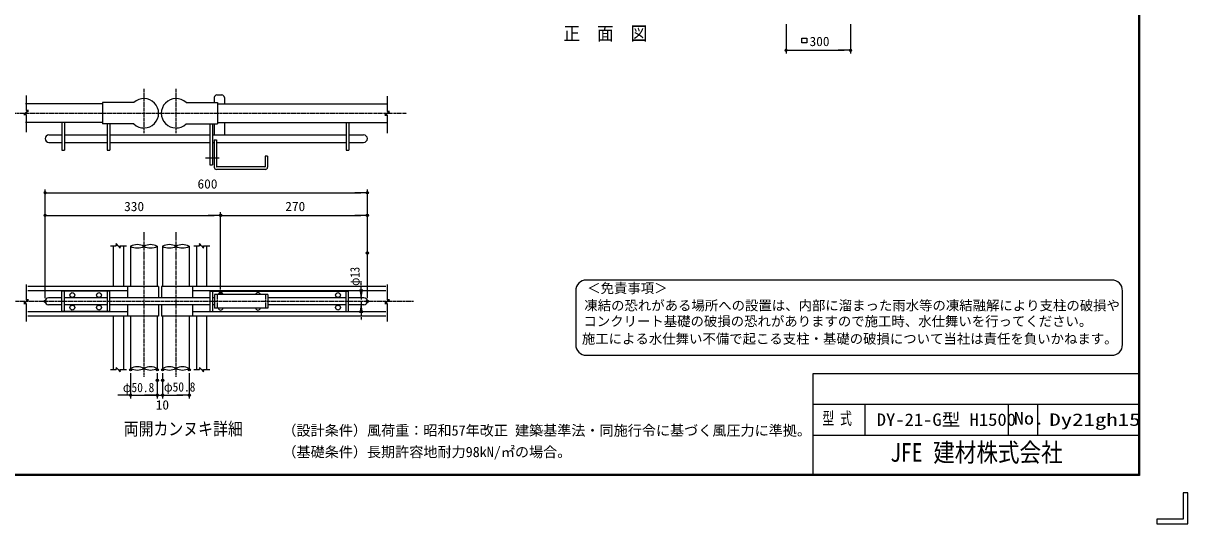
# Model space of a CAD drawing. Units: millimetres, scale not verified, with parts at other scales. Extents: x -4425 to 4425, y -3150 to 3150.
# Drawn here: x -995 to 4425, y -3150 to -821 of the extents above; entities that cross this region are included whole.
import ezdxf
from ezdxf.enums import TextEntityAlignment as Align

# ---------------------------------------------------------------- set-up
doc = ezdxf.new("R2010")
doc.units = ezdxf.units.MM
doc.header["$LTSCALE"] = 20
doc.header["$PDMODE"] = 32
doc.header["$PDSIZE"] = 10
for name, pattern in [('USER3', [1.125, 0.75, -0.125, 0.125, -0.125]), ('USER4', [0.375, 0.25, -0.125]), ('USER7', [1.01, 0.5, -0.25, 0.01, -0.25])]:
    doc.linetypes.add(name, pattern=pattern)
for name, color, linetype, lineweight in [('0-3_SUNPOU', 1, 'Continuous', 25), ('0-5_0', 4, 'Continuous', 25), ('0-9_1', 7, 'Continuous', 25), ('0-D_WAKU', 7, 'Continuous', 25), ('0-E_EXTCNT-L', 4, 'USER3', 25), ('0-F_D-TTL-TXT', 2, 'Continuous', 25)]:
    doc.layers.add(name, color=color, linetype=linetype, lineweight=lineweight)
doc.layers.add('0-7_DEFPOINTS', color=7, linetype='Continuous')
doc.styles.add('ＭＳ ゴシック', font='')
doc.styles.get('ＭＳ ゴシック').set_extended_font_data('MS Gothic')

# ---------------------------------------------------------------- blocks, each defined once
blk = doc.blocks.new('M1')
at = {"layer": '0-3_SUNPOU'}
blk.add_line((-5, 0), (-38.58, 0), dxfattribs=at)
for points in [[(0, 0), (-5, 0), (-4.96, 0.63)], [(0, 0), (-4.96, -0.63), (-5, 0)], [(0, 0), (-4.96, 0.63), (-4.84, 1.24)], [(0, 0), (-4.84, -1.24), (-4.96, -0.63)], [(0, 0), (-4.84, 1.24), (-4.65, 1.84)], [(0, 0), (-4.65, -1.84), (-4.84, -1.24)], [(0, 0), (-4.65, 1.84), (-4.38, 2.41)], [(0, 0), (-4.38, -2.41), (-4.65, -1.84)], [(0, 0), (-4.38, 2.41), (-4.05, 2.94)], [(0, 0), (-4.05, -2.94), (-4.38, -2.41)], [(0, 0), (-4.05, 2.94), (-3.64, 3.42)], [(0, 0), (-3.64, -3.42), (-4.05, -2.94)], [(0, 0), (-3.64, 3.42), (-3.19, 3.85)], [(0, 0), (-3.19, -3.85), (-3.64, -3.42)], [(0, 0), (-3.19, 3.85), (-2.68, 4.22)], [(0, 0), (-2.68, -4.22), (-3.19, -3.85)], [(0, 0), (-2.68, 4.22), (-2.13, 4.52)], [(0, 0), (-2.13, -4.52), (-2.68, -4.22)], [(0, 0), (-2.13, 4.52), (-1.55, 4.76)], [(0, 0), (-1.55, -4.76), (-2.13, -4.52)], [(0, 0), (-1.55, 4.76), (-0.94, 4.91)], [(0, 0), (-0.94, -4.91), (-1.55, -4.76)], [(0, 0), (-0.94, 4.91), (-0.31, 4.99)], [(0, 0), (-0.31, -4.99), (-0.94, -4.91)], [(0, 0), (-0.31, 4.99), (0.31, 4.99)], [(0, 0), (0.31, -4.99), (-0.31, -4.99)], [(0, 0), (0.31, 4.99), (0.94, 4.91)], [(0, 0), (0.94, 4.91), (1.55, 4.76)], [(0, 0), (1.55, 4.76), (2.13, 4.52)], [(0, 0), (2.13, 4.52), (2.68, 4.22)], [(0, 0), (2.68, 4.22), (3.19, 3.85)], [(0, 0), (3.19, 3.85), (3.64, 3.42)], [(0, 0), (3.64, 3.42), (4.05, 2.94)], [(0, 0), (4.05, 2.94), (4.38, 2.41)], [(0, 0), (4.38, 2.41), (4.65, 1.84)], [(0, 0), (4.65, 1.84), (4.84, 1.24)], [(0, 0), (4.84, 1.24), (4.96, 0.63)], [(0, 0), (4.96, 0.63), (5, 0)], [(0, 0), (0.94, -4.91), (0.31, -4.99)], [(0, 0), (1.55, -4.76), (0.94, -4.91)], [(0, 0), (2.13, -4.52), (1.55, -4.76)], [(0, 0), (2.68, -4.22), (2.13, -4.52)], [(0, 0), (3.19, -3.85), (2.68, -4.22)], [(0, 0), (3.64, -3.42), (3.19, -3.85)], [(0, 0), (4.05, -2.94), (3.64, -3.42)], [(0, 0), (4.38, -2.41), (4.05, -2.94)], [(0, 0), (4.65, -1.84), (4.38, -2.41)], [(0, 0), (4.84, -1.24), (4.65, -1.84)], [(0, 0), (4.96, -0.63), (4.84, -1.24)], [(0, 0), (5, 0), (4.96, -0.63)]]:
    blk.add_solid(points, dxfattribs=at)
blk = doc.blocks.new('DARROWS')
at = {"layer": '0-5_0', "color": 2}
blk.add_line((0, 0), (-19.98, 0), dxfattribs=at)
blk.add_lwpolyline([(-20, -3.33), (0, 0), (-20, 3.33)], dxfattribs=at)

msp = doc.modelspace()

# ---------------------------------------------------------------- linework, layer by layer
at = {"layer": '0-3_SUNPOU'}
for p, q in [((2555.18, -825.2), (2555.18, -962.17)), ((2855.18, -825.2), (2855.18, -962.17)), ((2585.18, -947.17), (2825.18, -947.17)), ((-495.74, -2448.73), (-495.74, -2566.8)), ((-371.57, -2448.73), (-371.57, -2566.8)), ((-346.73, -2448.73), (-346.73, -2566.8)), ((-222.56, -2448.73), (-222.56, -2566.8)), ((-371.57, -2497.66), (-371.57, -2566.8)), ((-346.73, -2497.66), (-346.73, -2566.8)), ((-525.74, -2551.8), (-555.74, -2551.8)), ((-495.74, -2551.8), (-371.57, -2551.8)), ((-401.57, -2551.8), (-431.57, -2551.8)), ((-371.57, -2551.8), (-346.73, -2551.8)), ((-341.57, -2551.8), (-311.57, -2551.8)), ((-316.73, -2551.8), (-286.73, -2551.8)), ((-316.73, -2551.8), (-252.56, -2551.8))]:
    msp.add_line(p, q, dxfattribs=at)
at = {"layer": '0-3_SUNPOU', "color": 3}
msp.add_lwpolyline([(2628.83, -912.82), (2628.83, -890.32), (2651.33, -890.32), (2651.33, -912.82)], close=True, dxfattribs=at)
at = {"layer": '0-5_0'}
for p, q in [((-982.19, -1157.03), (-982.19, -1227.47)), ((698.64, -1161.01), (698.64, -1231.44)), ((-982.19, -1236.51), (-992.59, -1245.55)), ((-982.19, -1227.47), (-978.23, -1227.47)), ((-971.8, -1227.47), (-982.19, -1227.47)), ((-982.19, -1236.51), (-971.8, -1227.47)), ((-982.19, -1245.55), (-982.19, -1328.66)), ((698.64, -1240.49), (688.25, -1249.53)), ((698.64, -1231.44), (702.6, -1231.44)), ((688.25, -1249.53), (698.64, -1249.53)), ((698.64, -1249.53), (694.68, -1249.53)), ((698.64, -1249.53), (698.64, -1332.63)), ((-590.05, -1856.96), (-562.84, -1856.96)), ((-553.79, -1856.96), (-544.75, -1867.36)), ((-544.75, -1856.96), (-544.75, -1860.92)), ((-544.75, -1867.36), (-544.75, -1856.96)), ((-544.75, -1856.96), (-514.76, -1856.96)), ((-201.95, -1856.96), (-174.73, -1856.96)), ((-174.73, -1846.57), (-174.73, -1856.96)), ((-165.69, -1856.96), (-174.73, -1846.57)), ((-174.73, -1856.96), (-174.73, -1853)), ((-165.69, -1856.96), (-156.65, -1867.36)), ((-156.65, -1856.96), (-126.65, -1856.96)), ((-982.19, -2037.21), (-982.19, -2107.64)), ((698.64, -2037.21), (698.64, -2107.64)), ((-982.19, -2107.64), (-978.23, -2107.64)), ((-971.8, -2107.64), (-982.19, -2107.64)), ((-982.19, -2116.68), (-971.8, -2107.64)), ((698.64, -2107.64), (702.6, -2107.64)), ((-982.19, -2116.68), (-992.59, -2125.73)), ((-982.19, -2125.73), (-982.19, -2208.83)), ((698.64, -2116.68), (688.25, -2125.73)), ((688.25, -2125.73), (698.64, -2125.73)), ((698.64, -2125.73), (694.68, -2125.73)), ((698.64, -2125.73), (698.64, -2208.83)), ((-590.05, -2432.86), (-562.84, -2432.86)), ((-562.84, -2422.46), (-562.84, -2432.86)), ((-553.79, -2432.86), (-562.84, -2422.46)), ((-562.84, -2432.86), (-562.84, -2428.9)), ((-553.79, -2432.86), (-544.75, -2443.26)), ((-544.75, -2432.86), (-514.76, -2432.86)), ((-201.95, -2432.86), (-174.73, -2432.86)), ((-174.73, -2422.46), (-174.73, -2432.86)), ((-165.69, -2432.86), (-174.73, -2422.46)), ((-174.73, -2432.86), (-174.73, -2428.9)), ((-165.69, -2432.86), (-156.65, -2443.26)), ((-156.65, -2432.86), (-156.65, -2436.82)), ((-156.65, -2443.26), (-156.65, -2432.86)), ((-156.65, -2432.86), (-126.65, -2432.86))]:
    msp.add_line(p, q, dxfattribs=at)
at = {"layer": '0-5_0', "color": 2, "linetype": 'USER7'}
for p, q in [((577.01, -2059.92), (577.01, -2022.67)), ((577.01, -2097.18), (577.01, -2131.94)), ((577.01, -2169.2), (577.01, -2206.45))]:
    msp.add_line(p, q, dxfattribs=at)
at = {"layer": '0-5_0'}
for points in [[(-992.59, -1245.55), (-982.19, -1245.55), (-986.15, -1245.55)], [(698.64, -1240.49), (709.04, -1231.44), (698.64, -1231.44)], [(-553.79, -1856.96), (-562.84, -1846.57), (-562.84, -1856.96), (-562.84, -1853)], [(-156.65, -1867.36), (-156.65, -1856.96), (-156.65, -1860.92)], [(698.64, -2116.68), (709.04, -2107.64), (698.64, -2107.64)], [(-992.59, -2125.73), (-982.19, -2125.73), (-986.15, -2125.73)], [(-544.75, -2443.26), (-544.75, -2432.86), (-544.75, -2436.82)]]:
    msp.add_lwpolyline(points, dxfattribs=at)
at = {"layer": '0-7_DEFPOINTS'}
for p in [(2855.18, -947.17), (606.16, -1610.13), (-76.78, -1715.06), (606.16, -1715.06), (606.16, -1890.31), (-893.84, -2115.23), (-76.78, -2074.87), (606.16, -2115.23), (-495.74, -2433.73), (-371.57, -2433.73), (-346.73, -2433.73), (-222.56, -2433.73), (-371.57, -2482.66), (-346.73, -2482.66), (-371.57, -2551.8), (-346.73, -2551.8), (-222.56, -2551.8)]:
    msp.add_point(p, dxfattribs=at)
at = {"layer": '0-9_1'}
for p, q in [((-627.34, -1190.59), (-627.34, -1289.93)), ((-480.5, -1190.59), (-627.34, -1190.59)), ((-237.75, -1190.59), (-90.92, -1190.59)), ((-106.47, -1167), (-106.47, -1190.6)), ((-94.06, -1154.59), (-71.7, -1154.59)), ((-90.92, -1190.59), (-90.92, -1289.93)), ((-59.29, -1167), (-59.29, -1196.8)), ((-627.34, -1196.8), (-985.55, -1196.8)), ((-90.91, -1196.8), (698.05, -1196.8)), ((-627.34, -1283.72), (-985.55, -1283.72)), ((-816.7, -1283.72), (-816.7, -1411.62)), ((-804.28, -1283.72), (-804.28, -1411.62)), ((-480.5, -1289.93), (-627.34, -1289.93)), ((-605.61, -1289.93), (-605.61, -1411.62)), ((-593.19, -1289.93), (-593.19, -1411.62)), ((-237.75, -1289.93), (-90.92, -1289.93)), ((-126.34, -1289.93), (-126.34, -1479.92)), ((-115.16, -1289.93), (-115.16, -1479.92)), ((-106.47, -1289.93), (-106.47, -1340.84)), ((-90.91, -1283.72), (698.05, -1283.72)), ((-59.29, -1283.72), (-59.29, -1340.84)), ((508.22, -1283.72), (508.22, -1411.62)), ((519.39, -1283.72), (519.39, -1411.62)), ((-876.3, -1340.84), (-816.7, -1340.84)), ((-804.28, -1340.84), (-605.61, -1340.84)), ((-593.19, -1340.84), (-126.34, -1340.84)), ((-115.16, -1340.84), (508.22, -1340.84)), ((519.39, -1340.84), (588.93, -1340.84)), ((-876.3, -1375.61), (-816.7, -1375.61)), ((-804.28, -1375.61), (-605.61, -1375.61)), ((-593.19, -1375.61), (-126.34, -1375.61)), ((-115.16, -1375.61), (-106.47, -1375.61)), ((-106.47, -1363.2), (-106.47, -1491.38)), ((-106.47, -1363.2), (-95.3, -1363.2)), ((-95.3, -1363.2), (-95.3, -1488.9)), ((-95.3, -1375.61), (508.22, -1375.61)), ((519.39, -1375.61), (588.93, -1375.61)), ((-816.7, -1411.62), (-804.28, -1411.62)), ((-605.61, -1411.62), (-593.19, -1411.62)), ((-83.39, -1449.16), (-147.19, -1449.16)), ((130.7, -1439.23), (130.7, -1488.9)), ((141.87, -1439.23), (130.7, -1439.23)), ((141.87, -1439.23), (141.87, -1491.38)), ((506.97, -1411.62), (519.39, -1411.62)), ((-126.34, -1479.92), (-115.16, -1479.92)), ((131.94, -1501.32), (-96.54, -1501.32)), ((129.45, -1490.14), (-94.06, -1490.14)), ((-576.45, -1859.1), (-576.45, -2046.94)), ((-529.27, -1859.1), (-529.27, -2046.94)), ((-495.74, -1859.1), (-495.74, -2046.94)), ((-371.57, -1859.1), (-371.57, -2046.94)), ((-346.73, -1859.1), (-346.73, -2046.94)), ((-222.56, -1859.1), (-222.56, -2046.94)), ((-189.04, -1859.1), (-189.04, -2046.94)), ((-141.85, -1859.1), (-141.85, -2046.94)), ((-525.67, -2046.94), (-973.79, -2046.94)), ((-365.85, -2046.94), (-525.67, -2046.94)), ((-510.14, -2046.94), (-510.14, -2099.09)), ((-365.85, -2046.94), (-365.86, -2099.09)), ((-192.88, -2046.94), (-352.44, -2046.94)), ((-352.44, -2046.94), (-352.44, -2099.09)), ((-208.16, -2046.94), (-208.16, -2099.09)), ((691.75, -2046.94), (-192.88, -2046.94)), ((-510.14, -2066.81), (-973.79, -2066.81)), ((-816.85, -2099.09), (-877.69, -2099.09)), ((-816.85, -2068.05), (-816.85, -2162.42)), ((-593.34, -2068.05), (-816.85, -2068.05)), ((-805.67, -2068.05), (-805.67, -2162.42)), ((-605.76, -2099.09), (-804.43, -2099.09)), ((-604.51, -2068.05), (-604.51, -2162.42)), ((-593.34, -2068.05), (-593.34, -2162.42)), ((-126.45, -2099.09), (-593.34, -2099.09)), ((691.75, -2066.81), (-208.16, -2066.81)), ((-126.45, -2068.05), (519.24, -2068.05)), ((-126.45, -2068.05), (-126.45, -2162.42)), ((-115.28, -2068.05), (-115.28, -2162.42)), ((-104.6, -2099.09), (-115.28, -2099.09)), ((-104.6, -2084.19), (-104.6, -2146.27)), ((143.75, -2084.19), (-104.6, -2084.19)), ((143.75, -2084.19), (143.75, -2146.27)), ((508.07, -2099.09), (143.75, -2099.09)), ((508.07, -2162.42), (508.07, -2068.05)), ((519.24, -2162.42), (519.24, -2068.05)), ((590.02, -2099.09), (519.24, -2099.09)), ((-510.14, -2163.66), (-973.79, -2163.66)), ((-816.85, -2131.37), (-877.69, -2131.37)), ((-593.34, -2162.42), (-816.85, -2162.42)), ((-605.76, -2131.37), (-804.43, -2131.37)), ((-126.45, -2131.37), (-593.34, -2131.37)), ((-510.14, -2131.37), (-510.14, -2183.53)), ((-365.86, -2131.37), (-365.86, -2183.53)), ((-352.44, -2131.37), (-352.45, -2183.53)), ((-208.16, -2131.38), (-208.16, -2183.53)), ((691.75, -2163.66), (-208.16, -2163.66)), ((-126.45, -2162.42), (519.24, -2162.42)), ((-104.6, -2131.37), (-115.28, -2131.37)), ((143.75, -2146.27), (-104.6, -2146.27)), ((508.07, -2131.37), (143.75, -2131.37)), ((590.02, -2131.37), (519.24, -2131.37)), ((-525.67, -2183.53), (-973.79, -2183.53)), ((-576.45, -2183.53), (-576.45, -2433.73)), ((-529.26, -2183.53), (-529.27, -2433.73)), ((-365.86, -2183.53), (-525.67, -2183.53)), ((-495.74, -2183.53), (-495.74, -2433.73)), ((-371.57, -2183.53), (-371.57, -2433.73)), ((-192.88, -2183.53), (-352.45, -2183.53)), ((-346.73, -2183.53), (-346.73, -2433.73)), ((-222.56, -2183.53), (-222.56, -2433.73)), ((691.75, -2183.53), (-192.88, -2183.53)), ((-189.03, -2183.53), (-189.03, -2433.73)), ((-141.85, -2183.53), (-141.85, -2433.73))]:
    msp.add_line(p, q, dxfattribs=at)
at = {"layer": '0-9_1', "color": 1}
for p, q in [((-893.84, -2100.23), (-893.84, -1595.13)), ((-863.84, -1610.13), (576.16, -1610.13)), ((606.16, -1875.31), (606.16, -1595.13)), ((-893.84, -2100.23), (-893.84, -1700.06)), ((-863.84, -1715.06), (-106.78, -1715.06)), ((-76.78, -2059.87), (-76.78, -1700.06)), ((-76.78, -2059.87), (-76.78, -1700.06)), ((-46.78, -1715.06), (576.16, -1715.06)), ((606.16, -2100.23), (606.16, -1700.06))]:
    msp.add_line(p, q, dxfattribs=at)
at = {"layer": '0-9_1', "linetype": 'USER4'}
for p, q in [((-93.33, -2084.19), (-93.33, -2146.27)), ((132.66, -2084.19), (132.66, -2146.27))]:
    msp.add_line(p, q, dxfattribs=at)
at = {"layer": '0-9_1'}
for centre in [(-767.18, -2086.05), (-643.01, -2086.05), (469.58, -2086.05), (-767.18, -2144.41), (-643.01, -2144.41), (469.58, -2144.41)]:
    msp.add_circle(centre, 11.18, dxfattribs=at)
for centre, radius, start, end in [((-433.63, -1240.26), 68.3, 226.6586, 133.3418), ((-284.62, -1240.26), 68.3, 46.6579, 313.34109), ((-94.06, -1167), 12.42, 90, 180), ((-71.7, -1167), 12.42, 0, 90), ((-876.3, -1358.23), 17.38, 90, 270), ((588.93, -1358.23), 17.38, 270, 90), ((-96.54, -1491.38), 9.93, 180, 270), ((-94.06, -1488.9), 1.24, 180, 270), ((129.45, -1488.9), 1.24, 270, 0), ((131.94, -1491.38), 9.93, 270, 0), ((-877.69, -2115.23), 16.14, 90, 270), ((-76.78, -2086.05), 11.18, 9.59328, 170.40672), ((97.06, -2086.05), 11.18, 9.59328, 170.40672), ((590.02, -2115.23), 16.14, 270, 90), ((-76.78, -2144.41), 11.18, 189.59328, 350.40672), ((97.06, -2144.41), 11.18, 189.59328, 350.40672)]:
    msp.add_arc(centre, radius, start, end, dxfattribs=at)
at = {"layer": '0-9_1', "color": 4}
for centre, start, end in [((-464.7, -1918.52), 62.41797, 117.58219), ((-464.7, -1799.67), 242.41784, 297.58207), ((-402.76, -1918.52), 62.41797, 117.58219), ((-402.76, -1799.67), 242.41784, 297.58207), ((-315.65, -1918.52), 62.41797, 117.58219), ((-315.65, -1799.67), 242.41784, 297.58207), ((-254.36, -1918.52), 62.41797, 117.58219), ((-254.36, -1799.67), 242.41784, 297.58207), ((-464.7, -2486.82), 62.41797, 117.58219), ((-464.7, -2367.97), 242.41784, 297.58207), ((-402.76, -2486.82), 62.41797, 117.58219), ((-402.76, -2367.97), 242.41784, 297.58207), ((-315.65, -2486.82), 62.41797, 117.58219), ((-315.65, -2367.97), 242.41784, 297.58207), ((-254.36, -2486.82), 62.41797, 117.58219), ((-254.36, -2367.97), 242.41784, 297.58207)]:
    msp.add_arc(centre, 67.05, start, end, dxfattribs=at)
at = {"layer": '0-D_WAKU'}
for p, q in [((2681.47, -2450.93), (4195.91, -2450.93)), ((2681.47, -2921), (2681.47, -2450.93)), ((2681.47, -2594.18), (4195.91, -2594.18)), ((2923.64, -2737.43), (2923.64, -2594.18)), ((3591.1, -2737.43), (3591.1, -2594.18)), ((3727.19, -2737.43), (3727.19, -2594.18)), ((2681.47, -2737.43), (4195.91, -2737.43)), ((4403.42, -3006.75), (4403.42, -3128.51)), ((4281.66, -3150), (4424.91, -3150))]:
    msp.add_line(p, q, dxfattribs=at)
msp.add_lwpolyline([(-4050.09, 2925), (4199.91, 2925), (4199.91, -2925), (-4050.09, -2925)], close=True, dxfattribs=at)
for points in [[(4197.91, 2923), (4197.91, -2923), (-4048.09, -2923)], [(4195.91, 2921), (4195.91, -2921), (-4046.09, -2921)], [(4424.91, -3150), (4424.91, -3006.75), (4403.42, -3006.75)], [(4403.42, -3128.51), (4281.66, -3128.51), (4281.66, -3150)]]:
    msp.add_lwpolyline(points, dxfattribs=at)
at = {"layer": '0-E_EXTCNT-L'}
for p, q in [((-433.73, -1125.89), (-433.73, -1332.42)), ((-285.01, -1125.89), (-285.01, -1332.42)), ((-1072.48, -1240.32), (790.23, -1240.32)), ((-433.73, -1793.34), (-433.73, -2467.06)), ((-285.01, -1793.34), (-285.01, -2467.06)), ((-1098.14, -2114.56), (820.68, -2114.56))]:
    msp.add_line(p, q, dxfattribs=at)
at = {"layer": '0-F_D-TTL-TXT'}
for p, q in [((4071.49, -2016.39), (1625.94, -2016.39)), ((1575.94, -2066.39), (1575.94, -2316.39)), ((4121.49, -2316.39), (4121.49, -2066.39)), ((1625.94, -2366.39), (4071.49, -2366.39))]:
    msp.add_line(p, q, dxfattribs=at)
for centre, start, end in [((1625.94, -2066.39), 90, 180), ((4071.49, -2066.39), 0, 90), ((1625.94, -2316.39), 180, 270), ((4071.49, -2316.39), 270, 0)]:
    msp.add_arc(centre, 50, start, end, dxfattribs=at)

# ---------------------------------------------------------------- block references
at = {"layer": '0-3_SUNPOU', "xscale": 1.5, "yscale": 1.5, "rotation": 180}
for p in [(2555.18, -947.17), (-371.57, -2551.8), (-346.73, -2551.8), (-346.73, -2551.8)]:
    msp.add_blockref('M1', p, dxfattribs=at)
at = {"layer": '0-3_SUNPOU', "xscale": 1.5, "yscale": 1.5}
for p in [(2855.18, -947.17), (-495.74, -2551.8), (-371.57, -2551.8), (-222.56, -2551.8)]:
    msp.add_blockref('M1', p, dxfattribs=at)
at = {"layer": '0-5_0', "xscale": 1.862583, "yscale": 1.862583}
for p, rotation in [((577.01, -2097.18), 270), ((577.01, -2131.94), 90)]:
    msp.add_blockref('DARROWS', p, dxfattribs=dict(at, rotation=rotation))
at = {"layer": '0-9_1', "xscale": 1.5, "yscale": 1.5, "rotation": 180}
for p in [(-893.84, -1610.13), (-893.84, -1715.06), (-76.78, -1715.06)]:
    msp.add_blockref('M1', p, dxfattribs=at)
at = {"layer": '0-9_1', "xscale": 1.5, "yscale": 1.5}
for p in [(606.16, -1610.13), (-76.78, -1715.06), (606.16, -1715.06)]:
    msp.add_blockref('M1', p, dxfattribs=at)

# ---------------------------------------------------------------- texts
at = {"layer": '0-3_SUNPOU', "color": 3, "style": 'ＭＳ ゴシック'}
for s, width, p in [('300', 1.05, (2664.68, -940.5)), ('φ50.8', 0.9, (-340.47, -2548.17)), ('φ50.8', 0.9, (-531.96, -2550.72)), ('10', 1.05, (-378.79, -2631.66))]:
    msp.add_text(s, height=43.3, dxfattribs=dict(at, width=width)).set_placement(p, align=Align.BOTTOM_LEFT)
at = {"layer": '0-5_0', "color": 3, "style": 'ＭＳ ゴシック', "width": 0.85}
msp.add_text('φ13', height=43.3, rotation=90, dxfattribs=at).set_placement((582.83, -2043.14), align=Align.BOTTOM_LEFT)
at = {"layer": '0-5_0', "style": 'ＭＳ ゴシック', "width": 0.85}
msp.add_text('両開カンヌキ詳細', height=59.8, dxfattribs=at).set_placement((-528.07, -2756.36), align=Align.BOTTOM_LEFT)
at = {"layer": '0-9_1', "color": 4, "style": 'ＭＳ ゴシック', "width": 0.9}
msp.add_text('正\u3000面\u3000図', height=63.67, dxfattribs=at).set_placement((1518.52, -919.64), align=Align.BOTTOM_LEFT)
at = {"layer": '0-9_1', "color": 3, "style": 'ＭＳ ゴシック', "width": 1.05}
for s, p in [('600', (-184.34, -1603.45)), ('330', (-525.81, -1708.39)), ('270', (224.19, -1708.39))]:
    msp.add_text(s, height=43.3, dxfattribs=at).set_placement(p, align=Align.BOTTOM_LEFT)
at = {"layer": '0-D_WAKU', "style": 'ＭＳ ゴシック'}
for s, height, width, p in [('型 式', 57.73, 0.7, (2724.22, -2706.02)), ('DY-21-G型 H1500', 57.73, 1.1, (2977.29, -2711.99)), ('No.', 57.73, 1.2, (3615.45, -2706.02)), ('Dy21gh15', 57.73, 1.35, (3780.84, -2711.99)), ('JFE 建材株式会社', 86.59, 0.85, (3040.02, -2887.79))]:
    msp.add_text(s, height=height, dxfattribs=dict(at, width=width)).set_placement(p, align=Align.BOTTOM_LEFT)
at = {"layer": '0-F_D-TTL-TXT', "color": 7, "style": 'ＭＳ ゴシック'}
for s, height, p in [('＜免責事項＞ \u3000\u3000', 45.7, (1629.65, -2090.57)), ('凍結の恐れがある場所への設置は、内部に溜まった雨水等の凍結融解により支柱の破損や', 45.7, (1616.13, -2171.06)), ('コンクリート基礎の破損の恐れがありますので施工時、水仕舞いを行ってください。', 45.7, (1612.02, -2244.48)), ('施工による水仕舞い不備で起こる支柱・基礎の破損について当社は責任を負いかねます。 ', 45.7, (1605.02, -2325.98)), ('（設計条件）風荷重：昭和57年改正 建築基準法・同施行令に基づく風圧力に準拠。', 48.11, (210.86, -2754.6)), ('（基礎条件）長期許容地耐力98kN/㎡の場合。', 48.11, (210.86, -2854.6))]:
    msp.add_text(s, height=height, dxfattribs=at).set_placement(p, align=Align.BOTTOM_LEFT)

doc.saveas('drawing.dxf')
